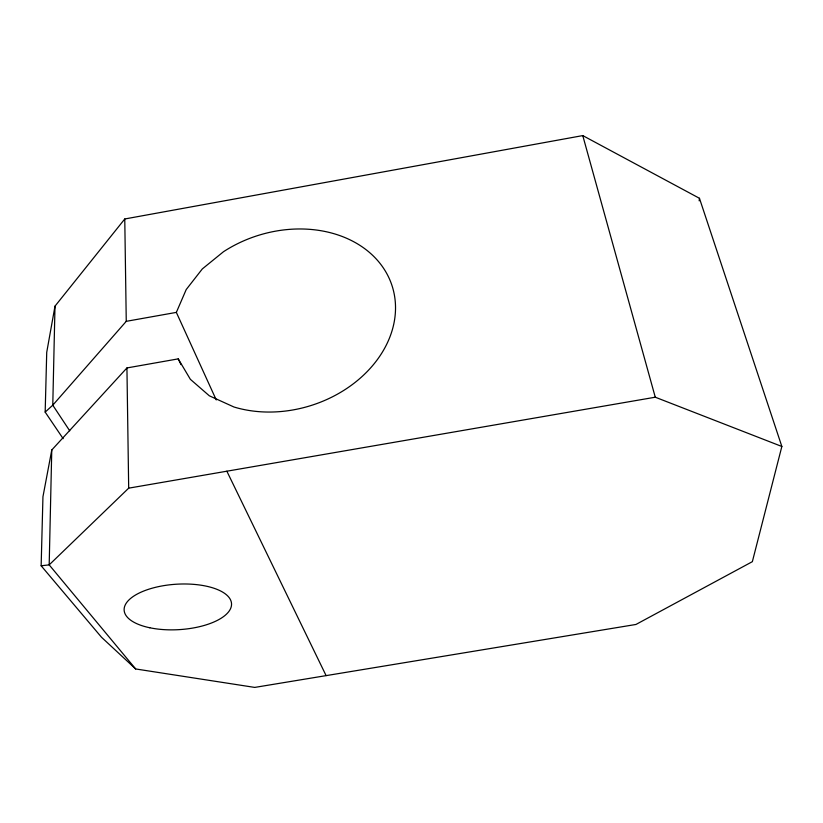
<?xml version="1.0" encoding="UTF-8"?>
<svg xmlns="http://www.w3.org/2000/svg" width="823" height="823" viewBox="0 0 823 823"><rect width="100%" height="100%" fill="white"/><g stroke="black" fill="none" stroke-linecap="round" stroke-linejoin="round"><path stroke-width="1.23" d="M216.254 399.927L176.348 312.39L186.214 289.552L202.314 268.926L223.496 251.715A113.029 89.059 -17.7 0 1 365.443 249.215A113.029 89.059 -17.7 0 1 373.22 364.887A113.029 89.059 -17.7 0 1 233.938 406.994L209.34 395.812L190.37 379.321L178.231 358.869L126.937 367.943L51.767 450.006L49.185 564.876L135.661 668.955L254.739 687.411L635.953 624.462L752.356 561.667L781.85 446.478L699.457 198.292L582.766 135.589L124.767 218.98L54.997 306.156L46.726 352.337L45.172 412.097L63.155 438.669M54.997 306.156L52.775 405.183L69.729 430.81M135.661 668.955L101.507 637.259L41.15 565.771L42.95 496.753L51.767 450.006M699.169 200.843L699.457 198.292M176.348 312.39L126.258 321.33L52.775 405.183L45.172 412.097M781.85 446.478L655.273 397.211L128.686 488.162L49.185 564.876L41.15 565.771M226.86 471.209L326.103 675.621M178.231 358.869L180.998 364.64M582.766 135.589L655.273 397.211M124.767 218.98L126.258 321.33M126.937 367.943L128.686 488.162M149.807 627.764A53.783 22.746 -3.5 0 0 231.53 604.771A53.783 22.746 -3.5 0 0 152.204 588.188A53.783 22.746 -3.5 0 0 149.807 627.764"/></g></svg>
